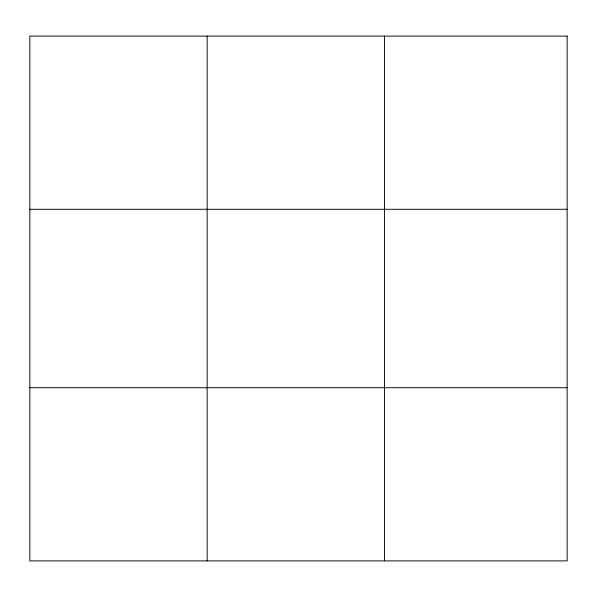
<?xml version="1.0" encoding="UTF-8"?>
<svg xmlns="http://www.w3.org/2000/svg" width="597" height="597" viewBox="0 0 597 597"><rect width="100%" height="100%" fill="white"/><g stroke="black" fill="none" stroke-linecap="round" stroke-linejoin="round"><path stroke-width="0.9" d="M207.159 560.896L207.159 36.104M384.468 560.896L384.468 36.104M29.85 209.286L567.15 209.286M29.85 387.714L567.15 387.714M567.15 36.104L567.15 560.896L29.85 560.896L29.85 36.104L567.15 36.104"/></g></svg>
